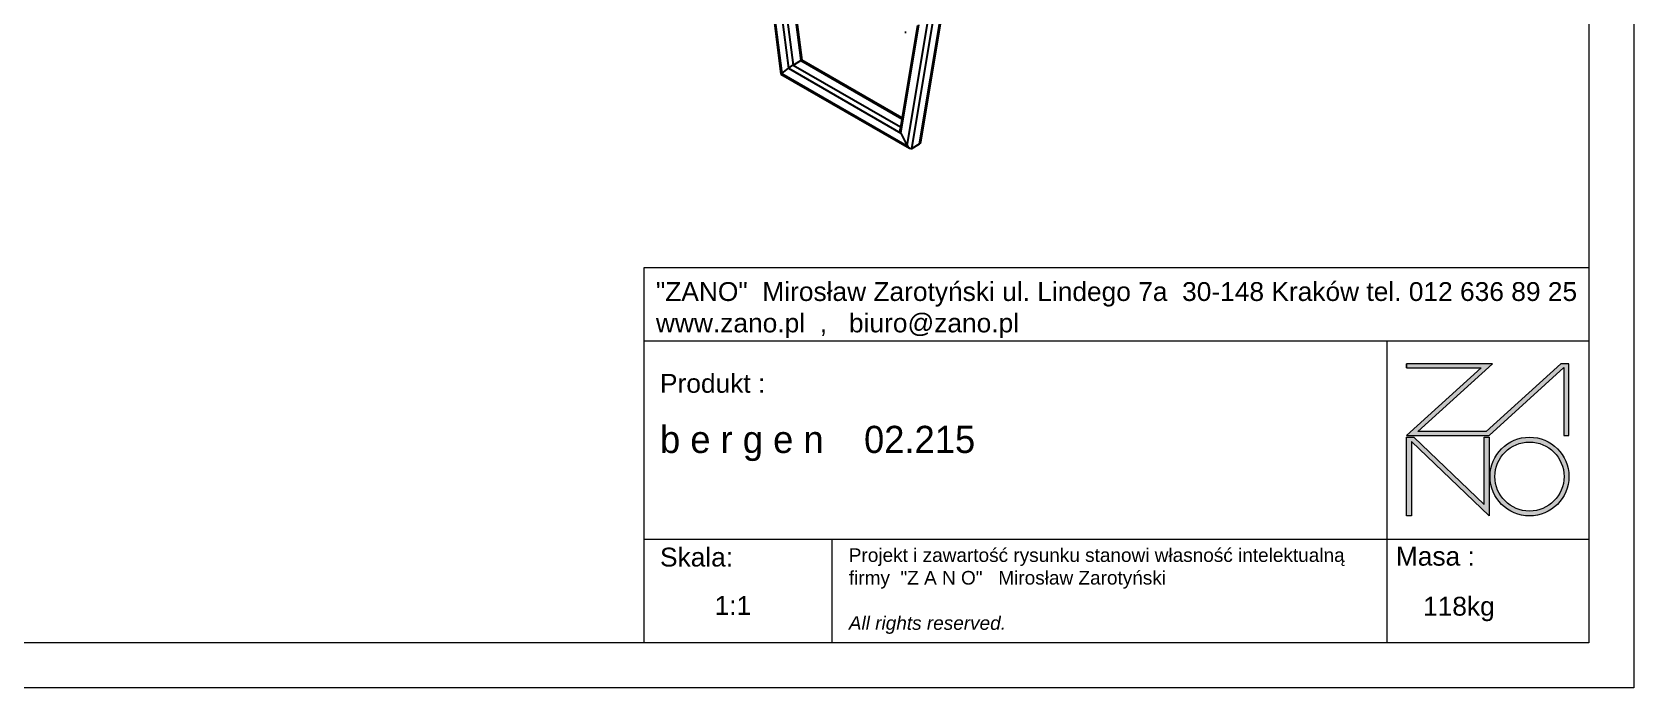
# Model space of a CAD drawing. Header units: millimetres. Extents: x 2692 to 8632, y -671 to 3529.
# Drawn here: x 5095 to 8632, y -671 to 778 of the extents above; entities that cross this region are included whole.
import ezdxf

# ---------------------------------------------------------------- set-up
doc = ezdxf.new("R2010")
doc.units = ezdxf.units.MM
doc.layers.add('tabelka', color=155, linetype='Continuous')

# ---------------------------------------------------------------- blocks, each defined once
blk = doc.blocks.new('zano')
at = {"layer": 'Defpoints', "lineweight": 5}
for points in [[(6270.2, 3716.2), (6270.2, 3707.4), (6434.8, 3707.4), (6270.2, 3558.4), (6452.4, 3558.4), (6617.9, 3708.2), (6617.9, 3558.4), (6628.6, 3558.4), (6628.6, 3716.2), (6610.7, 3716.2), (6446.1, 3567.2), (6295.4, 3567.2), (6459.9, 3716.2), (6270.2, 3716.2), (6270.2, 3707.4)], [(6270.2, 3554.4), (6286.2, 3554.4), (6441.7, 3405.6), (6441.7, 3554.4), (6452.4, 3554.4), (6452.4, 3380.5), (6281, 3544.6), (6281, 3380.5), (6270.2, 3380.5)]]:
    blk.add_hatch(color=251, dxfattribs=at).paths.add_polyline_path(points)
h = blk.add_hatch(color=251, dxfattribs=at)
h.paths.add_polyline_path([(6454.7, 3467.4, 1), (6628.6, 3467.4, 1)])
h.paths.add_polyline_path([(6617.9, 3467.4, -1), (6465.4, 3467.4, -1)], flags=16)
at = {"layer": 'Defpoints', "color": 251, "lineweight": 5}
blk.add_lwpolyline([(6434.8, 3707.4), (6270.2, 3558.4), (6452.4, 3558.4), (6617.9, 3708.2), (6617.9, 3558.4), (6628.6, 3558.4), (6628.6, 3716.2), (6610.7, 3716.2), (6446.1, 3567.2), (6295.4, 3567.2), (6459.9, 3716.2), (6270.2, 3716.2), (6270.2, 3707.4), (6432.1, 3707.4)], dxfattribs=at)
for points in [[(6270.2, 3716.2), (6270.2, 3707.4), (6434.8, 3707.4), (6270.2, 3558.4), (6452.4, 3558.4), (6617.9, 3708.2), (6617.9, 3558.4), (6628.6, 3558.4), (6628.6, 3716.2), (6610.7, 3716.2), (6446.1, 3567.2), (6295.4, 3567.2), (6459.9, 3716.2), (6270.2, 3716.2), (6270.2, 3707.4)], [(6270.2, 3554.4), (6286.2, 3554.4), (6441.7, 3405.6), (6441.7, 3554.4), (6452.4, 3554.4), (6452.4, 3380.5), (6281, 3544.6), (6281, 3380.5), (6270.2, 3380.5)]]:
    blk.add_lwpolyline(points, close=True, dxfattribs=at)
for radius in [87, 76.3]:
    blk.add_circle((6541.7, 3467.4), radius, dxfattribs=at)
blk = doc.blocks.new('TABELA')
at = {"layer": 'tabelka', "lineweight": 5}
for p, q in [((4587.4, 3929.4), (6672.4, 3929.4)), ((4587.4, 3767.6), (4587.4, 3929.4)), ((4587.4, 3929.4), (6672.4, 3929.4)), ((6226.5, 3767.6), (6226.5, 3329)), ((4587.4, 3329), (6672.4, 3329)), ((5001.6, 3329), (5001.6, 3100.4)), ((6226.5, 3329), (6226.5, 3100.4))]:
    blk.add_line(p, q, dxfattribs=at)
blk.add_lwpolyline([(4587.4, 3767.6), (6672.4, 3767.6), (6672.4, 3100.4), (4587.4, 3100.4)], close=True, dxfattribs=at)
blk.add_blockref('zano', (0, 0))
at = {"layer": 'tabelka', "lineweight": 5, "attachment_point": 1}
for s, insert, char_height, width in [('{\\fArial|b0|i0|c238|p34;"ZANO"  Mirosław Zarotyński ul. Lindego 7a  30-148 Kraków tel. 012 636 89 25\\Pwww.zano.pl  ,   biuro@zano.pl}', (4613, 3896.9), 41.595, 2040.38), ('{\\fArial|b0|i0|c238|p34;Produkt : }', (4622, 3694.1), 41.595, 265.273), ('{\\fCentury Gothic|b0|i0|c238|p34;b e r g e n    02.215}', (4622, 3579.5), 60, 1084.274), ('{\\fArial|b0|i0|c238|p34;Skala: }', (4622, 3310.3), 41.595, 191.675), ('{\\fArial|b0|i0|c238|p34;Masa :}', (6246.7, 3312.2), 41.595, 200.457), ('{\\fArial|b0|i0|c238|p34;1:1}', (4742.5, 3203.5), 41.595, 42.482), ('{\\fArial|b0|i0|c238|p34;118kg}', (6306.7, 3201.8), 41.595, 42.482)]:
    blk.add_mtext(s, dxfattribs=dict(at, insert=insert, char_height=char_height, width=width))
at = {"layer": 'tabelka', "color": 1, "lineweight": 5, "insert": (5038.9, 3308.9), "char_height": 30, "width": 1186.12, "attachment_point": 1}
blk.add_mtext('{\\fArial|b0|i0|c0|p34;Projekt i zawartość rysunku stanowi własność intelektualną firmy \\fArial|b0|i0|c238|p34; "Z A N O"   Mirosław Zarotyński\\fArial|b0|i1|c238|p34;\\P\\PAll rights reserved.}', dxfattribs=at)
blk = doc.blocks.new('izometria')
for p, q in [((-2591.4, 731.6), (-2556.8, 458.9)), ((-2589.6, 732.6), (-2555, 460.6)), ((-2571.8, 718.3), (-2540.5, 471.8)), ((-2559.6, 711.3), (-2530, 478.8)), ((-2539.9, 699.9), (-2513, 488.6)), ((-2510.4, 489.8), (-2536.9, 698.2)), ((-2255.7, 566.2), (-2294, 337)), ((-2292.4, 328.6), (-2252.3, 568.1)), ((-2278.2, 300.8), (-2231.6, 579.3)), ((-2267.8, 294.8), (-2219.2, 585.2)), ((-2250.8, 304.6), (-2202.2, 595)), ((-2248.3, 308.7), (-2200.1, 596.4)), ((-2555, 460.6), (-2540.5, 471.8)), ((-2555, 460.6), (-2278.2, 300.8)), ((-2540.5, 471.8), (-2292.4, 328.6)), ((-2530, 478.8), (-2513, 488.6)), ((-2530, 478.8), (-2293.2, 342.1)), ((-2513, 488.6), (-2290.2, 360)), ((-2289.8, 362.4), (-2510.5, 489.8)), ((-2556.8, 458.9), (-2273.2, 295.2)), ((-2292.4, 328.6), (-2278.2, 300.8)), ((-2267.8, 294.8), (-2250.8, 304.6))]:
    blk.add_line(p, q)
blk.add_arc((-2281.9, 554.5), 3, 240.0027, 299.9973)
for centre, major_axis, ratio, start_param, end_param in [((-2549.3, 463.9), (7.43, 4.94), 0.067759, 2.389707, 3.175186), ((-2549.3, 463.9), (7.43, 4.94), 0.067759, 2.389707, 3.175186), ((-2534.8, 475.1), (7.43, 4.94), 0.067759, 0.81891, 2.389707), ((-2534.8, 475.1), (7.43, 4.94), 0.067759, 0.81891, 2.389707), ((-2517.9, 484.9), (7.43, 4.94), 0.067759, 0.033593, 0.81891), ((-2517.9, 484.9), (7.43, 4.94), 0.067759, 0.033593, 0.81891), ((-2286.8, 331.9), (-4.45, 9.43), 0.625219, 0.733421, 1.622692), ((-2286.8, 331.9), (-4.45, 9.43), 0.625219, 0.733421, 1.622692), ((-2272.5, 304.1), (-4.45, 9.43), 0.625219, 1.622692, 3.193488), ((-2272.5, 304.1), (-4.45, 9.43), 0.625219, 1.622692, 3.193488), ((-2255.6, 313.9), (-4.45, 9.43), 0.625219, 3.193488, 3.875014), ((-2255.6, 313.9), (-4.45, 9.43), 0.625219, 3.193488, 3.875014)]:
    blk.add_ellipse(centre, major_axis=major_axis, ratio=ratio, start_param=start_param, end_param=end_param)

msp = doc.modelspace()

# ---------------------------------------------------------------- linework, layer by layer
at = {"layer": 'tabelka', "lineweight": 5}
for points in [[(2691.68, 3528.68), (8631.68, 3528.68), (8631.68, -671.32), (2691.68, -671.32)], [(2791.68, 3428.68), (8531.68, 3428.68), (8531.68, -571.32), (2791.68, -571.32)]]:
    msp.add_lwpolyline(points, close=True, dxfattribs=at)

# ---------------------------------------------------------------- block references
for name, p in [('izometria', (9305.22, 225.82)), ('TABELA', (1859.3, -3671.72))]:
    msp.add_blockref(name, p)

doc.saveas('drawing.dxf')
